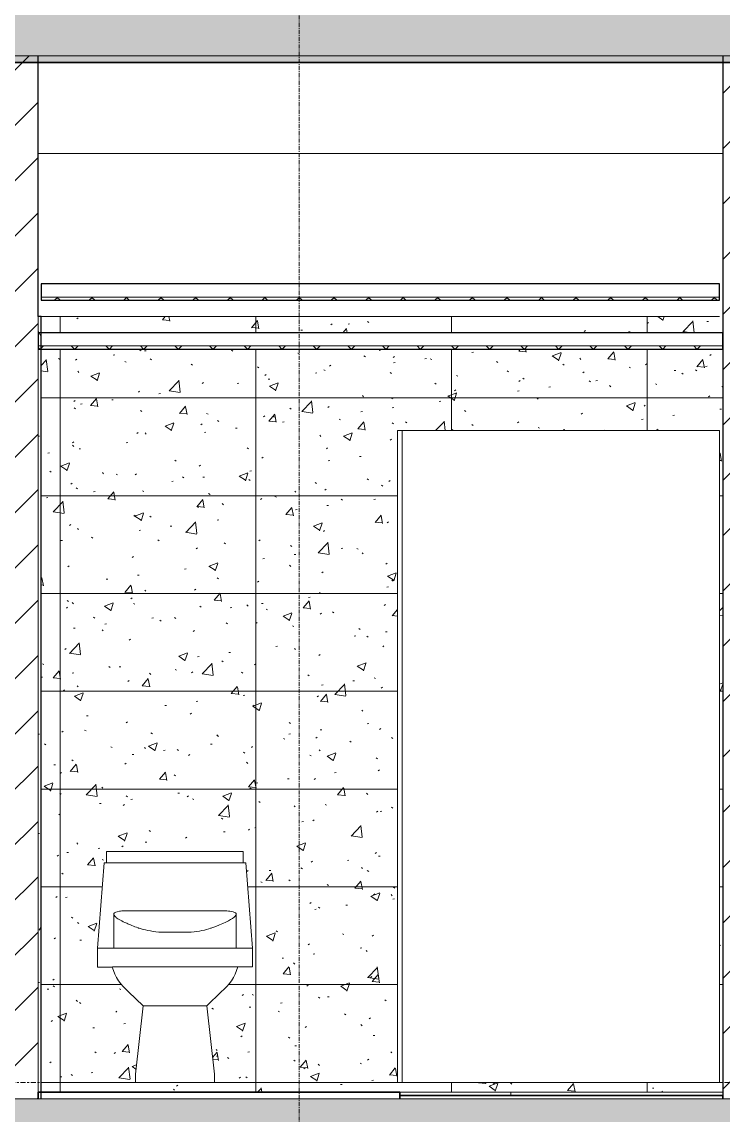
# Model space of a CAD drawing. Header units: millimetres. Extents: x 3451 to 201731, y -8641 to 35300.
# Drawn here: x 162741 to 164892, y 15700 to 19054 of the extents above; entities that cross this region are included whole.
import ezdxf

# ---------------------------------------------------------------- set-up
doc = ezdxf.new("R2010")
doc.units = ezdxf.units.MM
doc.linetypes.add('Centre', pattern=[31.75, 6.35, -4.7625, 15.875, -4.7625])
doc.linetypes.add('Grid Line', pattern=[22.225, 12.7, -3.175, 3.175, -3.175])
for name, color, linetype, lineweight in [('0-2', 50, 'Continuous', 5), ('A-CLNG-2', 250, 'Continuous', 25), ('A-CLNG-3', 7, 'Continuous', 9), ('A-CLNG-PATT-2', 9, 'Continuous', 9), ('A-DETL-GENF-1', 7, 'Continuous', 9), ('A-DETL-THIN', 151, 'Continuous', 9), ('A-FLOR-1', 10, 'Continuous', 35), ('A-FLOR-2', 7, 'Continuous', 9), ('A-FLOR-LEVL-2', 51, 'Centre', 9), ('A-FLOR-PATT-1', 7, 'Continuous', 9), ('A-GLAZ-CURT', 52, 'Continuous', 9), ('A-GLAZ-CURT-2', 7, 'Continuous', 9), ('A-GLAZ-CURT-3', 50, 'Continuous', 18), ('A-WALL-1', 113, 'Continuous', 25), ('A-WALL-2', 250, 'Continuous', 25), ('A-WALL-3', 7, 'Continuous', 9), ('A-WALL-PATT-2', 9, 'Continuous', 9), ('A-WALL-PATT-4', 111, 'Continuous', 9), ('I-WALL-1', 7, 'Continuous', 9), ('I-WALL-3', 250, 'Continuous', 25), ('P-SANR-FIXT', 6, 'Continuous', 9), ('P-SANR-FIXT-1', 7, 'Continuous', 9), ('S-BEAM-3', 7, 'Continuous', 9), ('S-GRID-1', 1, 'Grid Line', 9)]:
    doc.layers.add(name, color=color, linetype=linetype, lineweight=lineweight)
pattern_1 = [(45, (-51987.05, 14125), (-53.033, 53.033), []), (135, (-51987.05, 14125), (-53.033, -53.033), [])]

# ---------------------------------------------------------------- blocks, each defined once
blk = doc.blocks.new('NCV_TKTC_KET CAU_rvt-2-TKCS_MẶT CẮT D')
at = {"layer": 'A-FLOR-PATT-1'}
h = blk.add_hatch(color=256, dxfattribs=at)
h.paths.add_polyline_path([(-37938.6, 18930), (-35537.4, 18930), (-35537.4, 18950), (-37938.6, 18950)])
h.paths.add_polyline_path([(-66835.3, 18930), (-65032.3, 18930), (-65032.3, 18950), (-66835.3, 18950)])
h.paths.add_polyline_path([(-51939.6, 18930), (-51661.9, 18930), (-51661.9, 18950), (-53357.9, 18950), (-53357.9, 18930), (-52592.7, 18930)])
h.paths.add_polyline_path([(-58634.9, 18930), (-56833.3, 18930), (-56833.3, 18950), (-58634.9, 18950)])
h.paths.add_polyline_path([(-24836.9, 18930), (-24836.9, 18950), (-28836.9, 18950), (-28836.9, 18930), (-25163.7, 18930)])
at = {"layer": 'A-FLOR-1'}
blk.add_line((-37938.6, 18930), (-35537.4, 18930), dxfattribs=at)
at = {"layer": 'S-BEAM-3'}
blk.add_line((-35737.4, 18650), (-37836.9, 18650), dxfattribs=at)
blk = doc.blocks.new('TOILET - TOILET-348229-TKCS_MẶT CẮT D')
at = {"layer": 'P-SANR-FIXT-1'}
for p, q in [((-37627, 6234.1), (-37627, 6268.8)), ((-37627, 6268.8), (-37207.7, 6268.8)), ((-37207.7, 6268.8), (-37207.7, 6234.1)), ((-37655.2, 5972.7), (-37634.5, 6234.1)), ((-37634.5, 6234.1), (-37627, 6234.1)), ((-37207.7, 6234.1), (-37627, 6234.1)), ((-37207.7, 6234.1), (-37200.2, 6234.1)), ((-37200.2, 6234.1), (-37179.5, 5972.7)), ((-37605, 6077), (-37605, 5972.7)), ((-37569.8, 6087.1), (-37265, 6087.1)), ((-37229.7, 6076.9), (-37229.7, 5972.7)), ((-37367.6, 6021.3), (-37467.1, 6021.3)), ((-37655.2, 5914.4), (-37655.2, 5972.7)), ((-37179.8, 5972.7), (-37654.9, 5972.7)), ((-37179.5, 5972.7), (-37179.5, 5914.5)), ((-37610.1, 5914.4), (-37655.2, 5914.4)), ((-37225.4, 5914.5), (-37609.3, 5914.5)), ((-37179.5, 5914.5), (-37224.8, 5914.5)), ((-37515.2, 5794.9), (-37559.4, 5838.3)), ((-37275.3, 5838.3), (-37319.5, 5794.9)), ((-37538.7, 5585.4), (-37515.2, 5794.9)), ((-37319.5, 5794.9), (-37515.7, 5794.9)), ((-37319.5, 5794.9), (-37296, 5585.4)), ((-37538.7, 5560), (-37538.7, 5585.4)), ((-37296, 5585.4), (-37296, 5560)), ((-37296, 5560), (-37538.7, 5560))]:
    blk.add_line(p, q, dxfattribs=at)
for centre, radius, start, end in [((-37461, 5958.6), 155.4, 196.5104, 230.7351), ((-37370.1, 5956.1), 151.2, 308.8328, 344.0364)]:
    blk.add_arc(centre, radius, start, end, dxfattribs=at)
for centre, major_axis, ratio, start_param, end_param in [((-37263.7, 6010.9), (-341.3, 66.1), 0.113598, 5.986413, 6.503637), ((-37418.9, 6067.5), (-178.4, 14), 0.081746, 5.72712, 5.964421), ((-37416, 6069.2), (178.5, 12.5), 0.077773, 0.279332, 0.556765), ((-37571.4, 6013), (341.7, 63.9), 0.113393, 6.07097, 6.559963), ((-37659.1, 5989.9), (431.3, 89.7), 0.11045, 5.655538, 6.065987), ((-37397.2, 6047), (-160.7, 8), 0.209444, 0.601119, 0.636432), ((-37414.8, 6052), (-138.7, 1.6), 0.243173, 0.625419, 1.186931), ((-37419.8, 6049.2), (138.6, 3.4), 0.226927, 5.093064, 5.644973), ((-37437.5, 6046.8), (160.7, 8.2), 0.20869, 5.638258, 5.679654)]:
    blk.add_ellipse(centre, major_axis=major_axis, ratio=ratio, start_param=start_param, end_param=end_param, dxfattribs=at)
blk.add_open_spline([(-37530.7, 6034.6), (-37537.3, 6037), (-37549.6, 6041.7), (-37568.4, 6049.7), (-37585.7, 6058.3), (-37594.7, 6064), (-37598.2, 6066.7)], degree=3, knots=[0, 0, 0, 0, 0.2, 0.4, 0.7, 1, 1, 1, 1], dxfattribs=at)
blk = doc.blocks.new('System Panel - Glazed-V482-TKCS_MẶT CẮT D')
at = {"layer": 'A-GLAZ-CURT-2'}
for p, q in [((-35746.9, 21200), (-36385.3, 21200)), ((-35746.9, 19200), (-35746.9, 21200)), ((-36385.3, 19200), (-35746.9, 19200))]:
    blk.add_line(p, q, dxfattribs=at)
blk = doc.blocks.new('System Panel - Glazed-V385-TKCS_MẶT CẮT D')
at = {"layer": 'A-GLAZ-CURT-2'}
for p, q in [((-36383.8, 24600), (-36720.3, 24600)), ((-36720.3, 22600), (-36383.8, 22600))]:
    blk.add_line(p, q, dxfattribs=at)
at = {"layer": 'A-GLAZ-CURT-3'}
for p, q in [((-36734.4, 24600), (-36734.4, 22600)), ((-36720.3, 24600), (-36734.4, 24600)), ((-36720.3, 22600), (-36720.3, 24600)), ((-36734.4, 22600), (-36720.3, 22600))]:
    blk.add_line(p, q, dxfattribs=at)
blk = doc.blocks.new('NCV_TKTC_TANG 5_rvt-2-TKCS_MẶT CẮT D')
at = {"layer": 'A-CLNG-PATT-2'}
h = blk.add_hatch(dxfattribs=at)
h.set_pattern_fill('FP_39', color=256, style=0, pattern_type=2)
h.set_pattern_definition(pattern_1)
h.paths.add_polyline_path([(-36265.9, 18200), (-35747.4, 18200), (-35747.4, 18210), (-37827.4, 18210), (-37827.4, 18200), (-36919, 18200)])
h = blk.add_hatch(dxfattribs=at)
h.set_pattern_fill('FP_39', color=256, style=0, pattern_type=2)
h.set_pattern_definition(pattern_1)
h.paths.add_polyline_path([(-36265.9, 18050), (-35736.9, 18050), (-35736.9, 18060), (-37836.9, 18060), (-37836.9, 18050), (-36919, 18050)])
at = {"layer": 'A-WALL-PATT-2'}
h = blk.add_hatch(dxfattribs=at)
h.set_pattern_fill('FP_32', color=256, style=0, pattern_type=2)
h.set_pattern_definition([(45, (-51987.05, 14125), (-84.8528, 84.8528), [])])
h.paths.add_polyline_path([(-37836.9, 15750), (-37836.9, 18950), (-37936.9, 18950), (-37936.9, 15750)])
h = blk.add_hatch(dxfattribs=at)
h.set_pattern_fill('FP_33', color=256, style=0, pattern_type=2)
h.set_pattern_definition([(0, (-51987.05, 14125), (609.6, 152.4), [50.292, -406.908, 50.292, -406.908, -2438.4]), (0, (-51987.05, 14125), (609.6, 152.4), [-914.4, 50.292, -864.108, 50.292, -406.908, -1066.8]), (0, (-51987.05, 14125), (609.6, 152.4), [-2286, 50.292, -254.508, 50.292, -711.708]), (120, (-51758.45, 14201.2), (-436.7823, 451.7291), [50.292, -406.908, 50.292, -2845.308]), (120, (-51758.45, 14201.2), (-436.7823, 451.7291), [-507.492, -406.908, 50.292, -864.108, -1524]), (120, (-51758.45, 14201.2), (-436.7823, 451.7291), [-1828.8, 50.292, -406.908, 50.292, -1016.508]), (120, (-51758.45, 14201.2), (-436.7823, 451.7291), [-2336.292, -254.508, 50.292, -711.708]), (240, (-51682.25, 14506), (-172.8177, -604.1291), [50.292, -406.908, 50.292, -406.908, -2438.4]), (240, (-51682.25, 14506), (-172.8177, -604.1291), [-914.4, 50.292, -864.108, 50.292, -406.908, -1066.8]), (240, (-51682.25, 14506), (-172.8177, -604.1291), [-2286, 50.292, -254.508, 50.292, -711.708])])
h.paths.add_polyline_path([(-37836.9, 15750), (-37827.4, 15750), (-37827.4, 18150), (-37836.9, 18150), (-37836.9, 16008.7)])
h = blk.add_hatch(dxfattribs=at)
h.set_pattern_fill('FP_47', color=256, style=0, pattern_type=2)
h.set_pattern_definition([(50, (-51987.05, 14125), (273.276, -23.909), [28.575, -314.325]), (355, (-51987.05, 14125), (-52.8646, 286.585), [22.86, -251.46]), (100.451, (-51964.28, 14123), (220.414, 262.6745), [24.285, -267.135]), (46.184, (-51987.05, 14201.2), (406.619, -63.0646), [42.862, -471.487]), (96.636, (-51953.17, 14195.94), (356.104, 371.141), [36.428, -400.703]), (351.184, (-51987.05, 14201.2), (356.107, 371.138), [34.29, -377.19]), (21, (-51948.95, 14182.15), (227.4212, -153.3982), [28.575, -314.325]), (326, (-51948.95, 14182.15), (92.7027, 276.282), [22.86, -251.46]), (71.451, (-51930, 14169.37), (320.1254, 122.8816), [24.285, -267.135]), (37.5, (-51987.05, 14125), (4.6325, 126.8326), [5.029, -243.383, 5.029, -250.241, -252.413]), (37.5, (-51987.05, 14125), (4.6325, 126.8326), [-503.682, 5.029, -247.383]), (7.5, (-51987.05, 14125), (100.2292, 150.2711), [5.029, -140.513, 5.029, -237.668, -96.203]), (7.5, (-51987.05, 14125), (100.2292, 150.2711), [-388.239, 5.029, -91.173]), (327.5, (-52072.01, 14125), (203.38684, -8.5935), [5.029, -90.221, 5.029, -292.151, -394.335]), (327.5, (-52072.01, 14125), (203.38684, -8.5935), [-392.43, 5.029, -389.306]), (317.5, (-52110.11, 14125), (222.1944, 38.1398), [5.029, -118.796, 5.029, -192.329, -280.035]), (317.5, (-52110.11, 14125), (222.1944, 38.1398), [-321.183, 5.029, -275.006])])
h.paths.add_polyline_path([(-37827.4, 15770), (-35737.4, 15770), (-35737.4, 18050), (-37827.4, 18050), (-37827.4, 15800)])
h.paths.add_polyline_path([(-36720.3, 15800), (-36734.4, 15800), (-36734.4, 17800), (-35746.9, 17800), (-35746.9, 15800), (-36387.4, 15800)])
h.paths.add_polyline_path([(-37296, 15800), (-37538.7, 15800), (-37538.7, 15825.4), (-37515.2, 16035), (-37581.3, 16100.1), (-37598.4, 16125.8), (-37610.1, 16154.4), (-37655.2, 16154.4), (-37655.2, 16212.7), (-37634.5, 16474.1), (-37627, 16474.1), (-37627, 16508.8), (-37207.7, 16508.8), (-37207.7, 16474.1), (-37200.2, 16473.5), (-37179.5, 16212.7), (-37179.5, 16154.5), (-37224.8, 16154.4), (-37236.2, 16125.8), (-37253.3, 16100), (-37319.5, 16035), (-37296, 15825.4)])
h.paths.add_polyline_path([(-37827.4, 18100), (-35737.4, 18100), (-35737.4, 18150), (-37827.4, 18150)])
h = blk.add_hatch(dxfattribs=at)
h.set_pattern_fill('FP_79', color=256, style=0, pattern_type=2)
h.set_pattern_definition([(0, (-35741.94, 15800), (0, 300), []), (90, (-35741.94, 15800), (-600, 4e-14), [])])
h.paths.add_polyline_path([(-37827.4, 15770), (-35737.4, 15770), (-35737.4, 18050), (-37827.4, 18050), (-37827.4, 15800)])
h.paths.add_polyline_path([(-36720.3, 15800), (-36734.4, 15800), (-36734.4, 17800), (-35746.9, 17800), (-35746.9, 15800), (-36387.4, 15800)])
h.paths.add_polyline_path([(-37296, 15800), (-37538.7, 15800), (-37538.7, 15825.4), (-37515.2, 16035), (-37581.3, 16100.1), (-37598.4, 16125.8), (-37610.1, 16154.4), (-37655.2, 16154.4), (-37655.2, 16212.7), (-37634.5, 16474.1), (-37627, 16474.1), (-37627, 16508.8), (-37207.7, 16508.8), (-37207.7, 16474.1), (-37200.2, 16473.5), (-37179.5, 16212.7), (-37179.5, 16154.5), (-37224.8, 16154.4), (-37236.2, 16125.8), (-37253.3, 16100), (-37319.5, 16035), (-37296, 15825.4)])
h.paths.add_polyline_path([(-37827.4, 18100), (-35737.4, 18100), (-35737.4, 18150), (-37827.4, 18150)])
at = {"layer": 'A-CLNG-2'}
for p, q in [((-35747.4, 18250), (-37827.4, 18250)), ((-37827.4, 18250), (-37827.4, 18200)), ((-35747.4, 18200), (-35747.4, 18250)), ((-37827.4, 18200), (-35747.4, 18200)), ((-35736.9, 18100), (-37836.9, 18100)), ((-37836.9, 18100), (-37836.9, 18050)), ((-35736.9, 18050), (-35736.9, 18100)), ((-37836.9, 18050), (-35736.9, 18050))]:
    blk.add_line(p, q, dxfattribs=at)
at = {"layer": 'A-CLNG-3'}
for p, q in [((-35747.4, 18210), (-37827.4, 18210)), ((-35736.9, 18060), (-37836.9, 18060))]:
    blk.add_line(p, q, dxfattribs=at)
at = {"layer": 'A-FLOR-1'}
for p, q in [((-36727.4, 15770), (-37836.9, 15770)), ((-37836.9, 15770), (-37836.9, 15750)), ((-36727.4, 15750), (-36727.4, 15770)), ((-35736.9, 15760), (-36727.4, 15760)), ((-36727.4, 15760), (-36727.4, 15750)), ((-35736.9, 15750), (-35736.9, 15760))]:
    blk.add_line(p, q, dxfattribs=at)
at = {"layer": 'A-FLOR-2'}
for p, q in [((-36727.4, 15770), (-36387.4, 15770)), ((-36387.4, 15770), (-36387.4, 15760)), ((-36387.4, 15770), (-35737.4, 15770))]:
    blk.add_line(p, q, dxfattribs=at)
at = {"layer": 'A-WALL-2'}
blk.add_line((-37836.9, 18150), (-37836.9, 18950), dxfattribs=at)
at = {"layer": 'A-WALL-3'}
for p, q in [((-37836.9, 15750), (-37836.9, 18150)), ((-37836.9, 18150), (-37836.9, 15750))]:
    blk.add_line(p, q, dxfattribs=at)
at = {"layer": 'I-WALL-1'}
blk.add_line((-35746.9, 18150), (-37827.4, 18150), dxfattribs=at)
at = {"layer": 'I-WALL-3'}
for p, q in [((-37827.4, 18150), (-37836.9, 18150)), ((-37827.4, 15750), (-37827.4, 18150))]:
    blk.add_line(p, q, dxfattribs=at)
at = {"layer": 'A-GLAZ-CURT'}
for name, p in [('System Panel - Glazed-V385-TKCS_MẶT CẮT D', (0, -6800)), ('System Panel - Glazed-V482-TKCS_MẶT CẮT D', (0, -3400))]:
    blk.add_blockref(name, p, dxfattribs=at)
at = {"layer": 'P-SANR-FIXT'}
blk.add_blockref('TOILET - TOILET-348229-TKCS_MẶT CẮT D', (0, 10240), dxfattribs=at)

msp = doc.modelspace()

# ---------------------------------------------------------------- hatches: boundary and pattern name
at = {"layer": 'A-DETL-GENF-1'}
h = msp.add_hatch(color=256, dxfattribs=at)
h.paths.add_polyline_path([(160692.2, 18550), (160692.2, 18950), (167092.5, 18950), (167092.5, 18700), (167692.5, 18700), (167692.5, 18950), (171492.9, 18950), (171492.9, 18750), (171692.9, 18750), (171692.9, 18950), (175790.9, 18950), (175790.9, 18550), (176090.9, 18550), (176090.9, 19150), (151265.9, 19150), (151265.9, 18750), (151467.6, 18750), (151467.6, 18950), (154892.5, 18950), (154892.5, 18750), (155092.5, 18750), (155092.5, 18950), (156090.8, 18950), (156090.8, 18550), (156392.5, 18550), (156392.5, 18950), (160390.5, 18950), (160390.5, 18550), (160443.5, 18550)])
h.paths.add_polyline_path([(130894.7, 18550), (130894.7, 18950), (135595.5, 18950), (135595.5, 18750), (135794.6, 18750), (135794.6, 18950), (138744.6, 18950), (138744.6, 18550), (139044.6, 18550), (139044.6, 18950), (143794.6, 18950), (143794.6, 18750), (143994.6, 18750), (143994.6, 18950), (146969.9, 18950), (146969.9, 18550), (147269.9, 18550), (147269.9, 18950), (148965.9, 18950), (148965.9, 18750), (149165.9, 18751.3), (149165.9, 19150), (128994.6, 19150), (128994.6, 18750), (129194.6, 18750), (129194.6, 18950), (130594.7, 18950), (130594.7, 18550)])
h.paths.add_polyline_path([(122694.6, 18550), (122694.6, 19150), (122392.5, 19150), (122392.5, 18550)])
h.paths.add_polyline_path([(128444.5, 18750), (128443, 19150), (126628.8, 19150), (126628.8, 18750), (126828.8, 18750), (126828.8, 18950), (128244.5, 18950), (128244.5, 18750)])
h = msp.add_hatch(color=256, dxfattribs=at)
h.paths.add_polyline_path([(160692.2, 15150), (160692.2, 15550), (167092.5, 15550), (167092.5, 15300), (167692.5, 15300), (167692.5, 15550), (171492.9, 15550), (171492.9, 15350), (171692.9, 15350), (171692.9, 15550), (175790.9, 15550), (175790.9, 15150), (176090.9, 15150), (176090.9, 15750), (151265.9, 15750), (151265.9, 15350), (151467.6, 15350), (151467.6, 15550), (154892.5, 15550), (154892.5, 15350), (155092.5, 15350), (155092.5, 15550), (156090.8, 15550), (156090.8, 15150), (156392.5, 15150), (156392.5, 15550), (160390.5, 15550), (160390.5, 15150), (160443.5, 15150)])
h.paths.add_polyline_path([(122694.6, 15150), (122694.6, 15750), (122392.5, 15750), (122392.5, 15150)])
h.paths.add_polyline_path([(130594.7, 15150), (130894.7, 15150), (130894.7, 15550), (135595.5, 15550), (135595.5, 15350), (135794.6, 15350), (135794.6, 15550), (138744.6, 15550), (138744.6, 15150), (139044.6, 15150), (139044.6, 15550), (143794.6, 15550), (143794.6, 15350), (143994.6, 15350), (143994.6, 15550), (146969.9, 15550), (146969.9, 15150), (147269.9, 15150), (147269.9, 15550), (148965.9, 15550), (148965.9, 15350), (149165.9, 15351.3), (149165.9, 15750), (128994.6, 15750), (128994.6, 15350), (129194.6, 15350), (129194.6, 15550), (130594.7, 15550), (130594.7, 15391.9)])
h.paths.add_polyline_path([(128444.5, 15350), (128443, 15750), (126628.8, 15750), (126628.8, 15350), (126828.8, 15350), (126828.8, 15550), (128244.5, 15550), (128244.5, 15350)])
at = {"layer": 'A-WALL-PATT-4'}
h = msp.add_hatch(dxfattribs=at)
h.set_pattern_fill('FP_32', color=256, style=0, pattern_type=2)
h.set_pattern_definition([(45, (148640.78, 14125), (-84.8528, 84.8528), [])])
h.paths.add_polyline_path([(164890.5, 15750), (165090.5, 15750), (165090.5, 18950), (164890.5, 18950), (164890.5, 16625.6)])

# ---------------------------------------------------------------- linework, layer by layer
at = {"layer": 'A-DETL-THIN'}
for p, q in [((160692.2, 18950), (167092.5, 18950)), ((176090.9, 15750), (152037.7, 15750))]:
    msp.add_line(p, q, dxfattribs=at)
at = {"layer": 'A-FLOR-LEVL-2'}
msp.add_line((106972.4, 15800), (198239.7, 15800), dxfattribs=at)
at = {"layer": 'A-WALL-1'}
msp.add_line((164890.5, 18950), (164890.5, 15750), dxfattribs=at)
at = {"layer": 'S-GRID-1'}
msp.add_line((163590.9, -3541.4), (163590.9, 30542.5), dxfattribs=at)

# ---------------------------------------------------------------- block references
at = {"layer": '0-2'}
for name in ['NCV_TKTC_KET CAU_rvt-2-TKCS_MẶT CẮT D', 'NCV_TKTC_TANG 5_rvt-2-TKCS_MẶT CẮT D']:
    msp.add_blockref(name, (200627.8, 0), dxfattribs=at)

doc.saveas('drawing.dxf')
